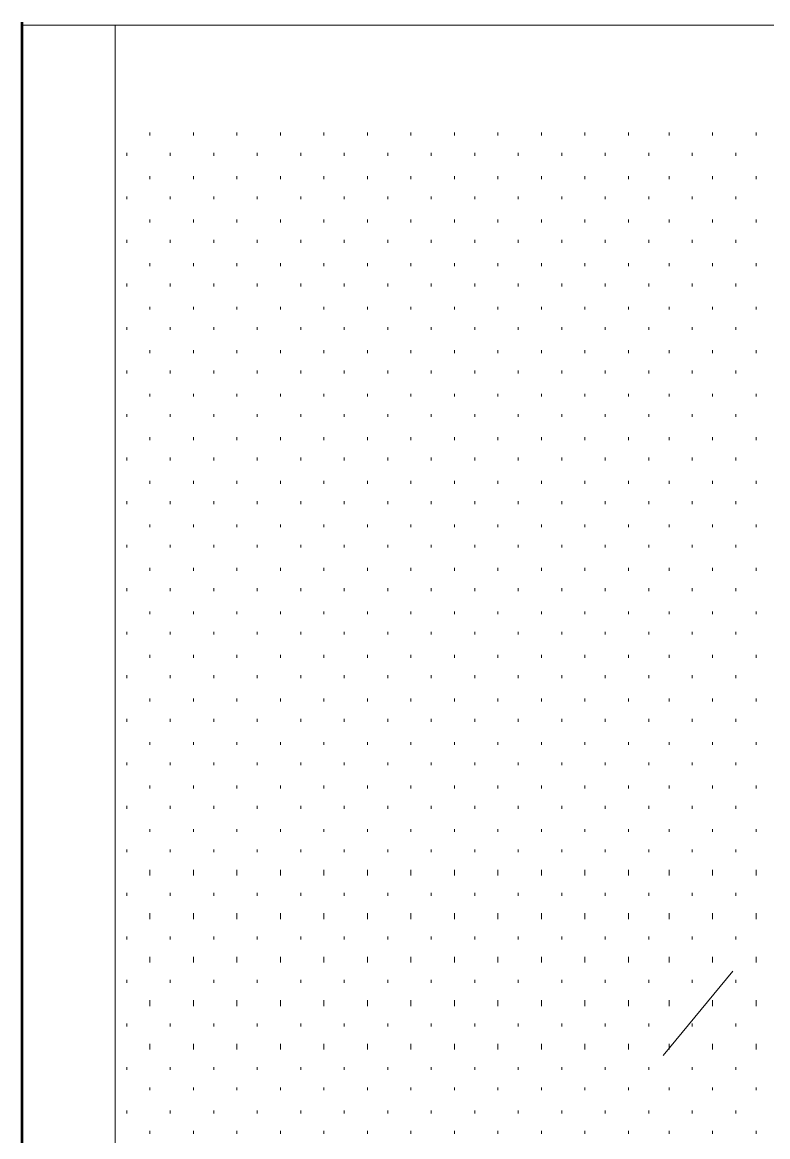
# Model space of a CAD drawing. Header units: inches. Extents: x -6061 to 13621, y -296 to 7483.
# Drawn here: x 12048.97 to 12069.55, y -60.13 to -29.38 of the extents above; entities that cross this region are included whole.
import ezdxf

# ---------------------------------------------------------------- set-up
doc = ezdxf.new("R2010")
doc.units = ezdxf.units.IN
doc.header["$MEASUREMENT"] = 0
doc.layers.get('0').update_dxf_attribs({"linetype": 'CONTINUOUS'})

msp = doc.modelspace()

# ---------------------------------------------------------------- linework, layer by layer
at = {"color": 7, "linetype": 'Continuous', "lineweight": 53, "true_color": 0x000007}
msp.add_line((12048.96524, -121.47911), (12048.96524, -29.37504), dxfattribs=at)
at = {"color": 7, "linetype": 'Continuous', "lineweight": 9, "true_color": 0x000007}
for p, q in [((12048.96524, -29.45513), (12051.52814, -29.45513)), ((12048.96524, -29.45513), (12048.96524, -121.47911)), ((12051.52814, -121.47911), (12051.52814, -29.45513)), ((12051.52814, -31.93793), (12051.52814, -29.45513)), ((12087.48877, -29.45513), (12051.52814, -29.45513)), ((12051.52814, -31.93793), (12051.52814, -121.47911)), ((12068.58741, -55.56463), (12066.66524, -57.88725))]:
    msp.add_line(p, q, dxfattribs=at)
at = {"color": 7, "linetype": 'Continuous', "lineweight": 18, "true_color": 0x000007}
msp.add_line((12048.96524, -29.45513), (12157.00732, -29.45513), dxfattribs=at)
at = {"color": 7, "linetype": 'Continuous', "lineweight": 9, "true_color": 0xffffff}
for p, q in [((12052.48922, -32.49857), (12052.48922, -32.41847)), ((12053.69058, -32.49857), (12053.69058, -32.41847)), ((12054.89194, -32.49857), (12054.89194, -32.41847)), ((12056.09329, -32.49857), (12056.09329, -32.41847)), ((12057.29465, -32.49857), (12057.29465, -32.41847)), ((12058.49601, -32.49857), (12058.49601, -32.41847)), ((12059.69737, -32.49857), (12059.69737, -32.41847)), ((12060.89872, -32.49857), (12060.89872, -32.41847)), ((12062.10008, -32.49857), (12062.10008, -32.41847)), ((12063.30144, -32.49857), (12063.30144, -32.41847)), ((12064.5028, -32.49857), (12064.5028, -32.41847)), ((12065.70415, -32.49857), (12065.70415, -32.41847)), ((12066.82542, -32.49857), (12066.82542, -32.41847)), ((12068.02678, -32.49857), (12068.02678, -32.41847)), ((12069.22814, -32.49857), (12069.22814, -32.41847)), ((12051.8485, -33.0592), (12051.8485, -32.97911)), ((12053.04985, -33.0592), (12053.04985, -32.97911)), ((12054.25121, -33.0592), (12054.25121, -32.97911)), ((12055.45257, -33.0592), (12055.45257, -32.97911)), ((12056.65393, -33.0592), (12056.65393, -32.97911)), ((12057.85528, -33.0592), (12057.85528, -32.97911)), ((12059.05664, -33.0592), (12059.05664, -32.97911)), ((12060.258, -33.0592), (12060.258, -32.97911)), ((12061.45936, -33.0592), (12061.45936, -32.97911)), ((12062.66071, -33.0592), (12062.66071, -32.97911)), ((12063.86207, -33.0592), (12063.86207, -32.97911)), ((12065.06343, -33.0592), (12065.06343, -32.97911)), ((12066.26479, -33.0592), (12066.26479, -32.97911)), ((12067.46614, -33.0592), (12067.46614, -32.97911)), ((12068.6675, -33.0592), (12068.6675, -32.97911)), ((12052.48922, -33.69992), (12052.48922, -33.61983)), ((12053.69058, -33.69992), (12053.69058, -33.61983)), ((12054.89194, -33.69992), (12054.89194, -33.61983)), ((12056.09329, -33.69992), (12056.09329, -33.61983)), ((12057.29465, -33.69992), (12057.29465, -33.61983)), ((12058.49601, -33.69992), (12058.49601, -33.61983)), ((12059.69737, -33.69992), (12059.69737, -33.61983)), ((12060.89872, -33.69992), (12060.89872, -33.61983)), ((12062.10008, -33.69992), (12062.10008, -33.61983)), ((12063.30144, -33.69992), (12063.30144, -33.61983)), ((12064.5028, -33.69992), (12064.5028, -33.61983)), ((12065.70415, -33.69992), (12065.70415, -33.61983)), ((12066.82542, -33.69992), (12066.82542, -33.61983)), ((12068.02678, -33.69992), (12068.02678, -33.61983)), ((12069.22814, -33.69992), (12069.22814, -33.61983)), ((12051.8485, -34.26056), (12051.8485, -34.18047)), ((12053.04985, -34.26056), (12053.04985, -34.18047)), ((12054.25121, -34.26056), (12054.25121, -34.18047)), ((12055.45257, -34.26056), (12055.45257, -34.18047)), ((12056.65393, -34.26056), (12056.65393, -34.18047)), ((12057.85528, -34.26056), (12057.85528, -34.18047)), ((12059.05664, -34.26056), (12059.05664, -34.18047)), ((12060.258, -34.26056), (12060.258, -34.18047)), ((12061.45936, -34.26056), (12061.45936, -34.18047)), ((12062.66071, -34.26056), (12062.66071, -34.18047)), ((12063.86207, -34.26056), (12063.86207, -34.18047)), ((12065.06343, -34.26056), (12065.06343, -34.18047)), ((12066.26479, -34.26056), (12066.26479, -34.18047)), ((12067.46614, -34.26056), (12067.46614, -34.18047)), ((12068.6675, -34.26056), (12068.6675, -34.18047)), ((12052.48922, -34.90128), (12052.48922, -34.82119)), ((12053.69058, -34.90128), (12053.69058, -34.82119)), ((12054.89194, -34.90128), (12054.89194, -34.82119)), ((12056.09329, -34.90128), (12056.09329, -34.82119)), ((12057.29465, -34.90128), (12057.29465, -34.82119)), ((12058.49601, -34.90128), (12058.49601, -34.82119)), ((12059.69737, -34.90128), (12059.69737, -34.82119)), ((12060.89872, -34.90128), (12060.89872, -34.82119)), ((12062.10008, -34.90128), (12062.10008, -34.82119)), ((12063.30144, -34.90128), (12063.30144, -34.82119)), ((12064.5028, -34.90128), (12064.5028, -34.82119)), ((12065.70415, -34.90128), (12065.70415, -34.82119)), ((12066.82542, -34.90128), (12066.82542, -34.82119)), ((12068.02678, -34.90128), (12068.02678, -34.82119)), ((12069.22814, -34.90128), (12069.22814, -34.82119)), ((12051.8485, -35.46191), (12051.8485, -35.38182)), ((12053.04985, -35.46191), (12053.04985, -35.38182)), ((12054.25121, -35.46191), (12054.25121, -35.38182)), ((12055.45257, -35.46191), (12055.45257, -35.38182)), ((12056.65393, -35.46191), (12056.65393, -35.38182)), ((12057.85528, -35.46191), (12057.85528, -35.38182)), ((12059.05664, -35.46191), (12059.05664, -35.38182)), ((12060.258, -35.46191), (12060.258, -35.38182)), ((12061.45936, -35.46191), (12061.45936, -35.38182)), ((12062.66071, -35.46191), (12062.66071, -35.38182)), ((12063.86207, -35.46191), (12063.86207, -35.38182)), ((12065.06343, -35.46191), (12065.06343, -35.38182)), ((12066.26479, -35.46191), (12066.26479, -35.38182)), ((12067.46614, -35.46191), (12067.46614, -35.38182)), ((12068.6675, -35.46191), (12068.6675, -35.38182)), ((12052.48922, -36.10264), (12052.48922, -36.02255)), ((12053.69058, -36.10264), (12053.69058, -36.02255)), ((12054.89194, -36.10264), (12054.89194, -36.02255)), ((12056.09329, -36.10264), (12056.09329, -36.02255)), ((12057.29465, -36.10264), (12057.29465, -36.02255)), ((12058.49601, -36.10264), (12058.49601, -36.02255)), ((12059.69737, -36.10264), (12059.69737, -36.02255)), ((12060.89872, -36.10264), (12060.89872, -36.02255)), ((12062.10008, -36.10264), (12062.10008, -36.02255)), ((12063.30144, -36.10264), (12063.30144, -36.02255)), ((12064.5028, -36.10264), (12064.5028, -36.02255)), ((12065.70415, -36.10264), (12065.70415, -36.02255)), ((12066.82542, -36.10264), (12066.82542, -36.02255)), ((12068.02678, -36.10264), (12068.02678, -36.02255)), ((12069.22814, -36.10264), (12069.22814, -36.02255)), ((12051.8485, -36.66327), (12051.8485, -36.58318)), ((12053.04985, -36.66327), (12053.04985, -36.58318)), ((12054.25121, -36.66327), (12054.25121, -36.58318)), ((12055.45257, -36.66327), (12055.45257, -36.58318)), ((12056.65393, -36.66327), (12056.65393, -36.58318)), ((12057.85528, -36.66327), (12057.85528, -36.58318)), ((12059.05664, -36.66327), (12059.05664, -36.58318)), ((12060.258, -36.66327), (12060.258, -36.58318)), ((12061.45936, -36.66327), (12061.45936, -36.58318)), ((12062.66071, -36.66327), (12062.66071, -36.58318)), ((12063.86207, -36.66327), (12063.86207, -36.58318)), ((12065.06343, -36.66327), (12065.06343, -36.58318)), ((12066.26479, -36.66327), (12066.26479, -36.58318)), ((12067.46614, -36.66327), (12067.46614, -36.58318)), ((12068.6675, -36.66327), (12068.6675, -36.58318)), ((12052.48922, -37.30399), (12052.48922, -37.2239)), ((12053.69058, -37.30399), (12053.69058, -37.2239)), ((12054.89194, -37.30399), (12054.89194, -37.2239)), ((12056.09329, -37.30399), (12056.09329, -37.2239)), ((12057.29465, -37.30399), (12057.29465, -37.2239)), ((12058.49601, -37.30399), (12058.49601, -37.2239)), ((12059.69737, -37.30399), (12059.69737, -37.2239)), ((12060.89872, -37.30399), (12060.89872, -37.2239)), ((12062.10008, -37.30399), (12062.10008, -37.2239)), ((12063.30144, -37.30399), (12063.30144, -37.2239)), ((12064.5028, -37.30399), (12064.5028, -37.2239)), ((12065.70415, -37.30399), (12065.70415, -37.2239)), ((12066.82542, -37.30399), (12066.82542, -37.2239)), ((12068.02678, -37.30399), (12068.02678, -37.2239)), ((12069.22814, -37.30399), (12069.22814, -37.2239)), ((12051.8485, -37.86463), (12051.8485, -37.78454)), ((12053.04985, -37.86463), (12053.04985, -37.78454)), ((12054.25121, -37.86463), (12054.25121, -37.78454)), ((12055.45257, -37.86463), (12055.45257, -37.78454)), ((12056.65393, -37.86463), (12056.65393, -37.78454)), ((12057.85528, -37.86463), (12057.85528, -37.78454)), ((12059.05664, -37.86463), (12059.05664, -37.78454)), ((12060.258, -37.86463), (12060.258, -37.78454)), ((12061.45936, -37.86463), (12061.45936, -37.78454)), ((12062.66071, -37.86463), (12062.66071, -37.78454)), ((12063.86207, -37.86463), (12063.86207, -37.78454)), ((12065.06343, -37.86463), (12065.06343, -37.78454)), ((12066.26479, -37.86463), (12066.26479, -37.78454)), ((12067.46614, -37.86463), (12067.46614, -37.78454)), ((12068.6675, -37.86463), (12068.6675, -37.78454)), ((12052.48922, -38.50535), (12052.48922, -38.42526)), ((12053.69058, -38.50535), (12053.69058, -38.42526)), ((12054.89194, -38.50535), (12054.89194, -38.42526)), ((12056.09329, -38.50535), (12056.09329, -38.42526)), ((12057.29465, -38.50535), (12057.29465, -38.42526)), ((12058.49601, -38.50535), (12058.49601, -38.42526)), ((12059.69737, -38.50535), (12059.69737, -38.42526)), ((12060.89872, -38.50535), (12060.89872, -38.42526)), ((12062.10008, -38.50535), (12062.10008, -38.42526)), ((12063.30144, -38.50535), (12063.30144, -38.42526)), ((12064.5028, -38.50535), (12064.5028, -38.42526)), ((12065.70415, -38.50535), (12065.70415, -38.42526)), ((12066.82542, -38.50535), (12066.82542, -38.42526)), ((12068.02678, -38.50535), (12068.02678, -38.42526)), ((12069.22814, -38.50535), (12069.22814, -38.42526)), ((12051.8485, -39.06599), (12051.8485, -38.9859)), ((12053.04985, -39.06599), (12053.04985, -38.9859)), ((12054.25121, -39.06599), (12054.25121, -38.9859)), ((12055.45257, -39.06599), (12055.45257, -38.9859)), ((12056.65393, -39.06599), (12056.65393, -38.9859)), ((12057.85528, -39.06599), (12057.85528, -38.9859)), ((12059.05664, -39.06599), (12059.05664, -38.9859)), ((12060.258, -39.06599), (12060.258, -38.9859)), ((12061.45936, -39.06599), (12061.45936, -38.9859)), ((12062.66071, -39.06599), (12062.66071, -38.9859)), ((12063.86207, -39.06599), (12063.86207, -38.9859)), ((12065.06343, -39.06599), (12065.06343, -38.9859)), ((12066.26479, -39.06599), (12066.26479, -38.9859)), ((12067.46614, -39.06599), (12067.46614, -38.9859)), ((12068.6675, -39.06599), (12068.6675, -38.9859)), ((12052.48922, -39.70671), (12052.48922, -39.62662)), ((12053.69058, -39.70671), (12053.69058, -39.62662)), ((12054.89194, -39.70671), (12054.89194, -39.62662)), ((12056.09329, -39.70671), (12056.09329, -39.62662)), ((12057.29465, -39.70671), (12057.29465, -39.62662)), ((12058.49601, -39.70671), (12058.49601, -39.62662)), ((12059.69737, -39.70671), (12059.69737, -39.62662)), ((12060.89872, -39.70671), (12060.89872, -39.62662)), ((12062.10008, -39.70671), (12062.10008, -39.62662)), ((12063.30144, -39.70671), (12063.30144, -39.62662)), ((12064.5028, -39.70671), (12064.5028, -39.62662)), ((12065.70415, -39.70671), (12065.70415, -39.62662)), ((12066.82542, -39.70671), (12066.82542, -39.62662)), ((12068.02678, -39.70671), (12068.02678, -39.62662)), ((12069.22814, -39.70671), (12069.22814, -39.62662)), ((12051.8485, -40.26734), (12051.8485, -40.18725)), ((12053.04985, -40.26734), (12053.04985, -40.18725)), ((12054.25121, -40.26734), (12054.25121, -40.18725)), ((12055.45257, -40.26734), (12055.45257, -40.18725)), ((12056.65393, -40.26734), (12056.65393, -40.18725)), ((12057.85528, -40.26734), (12057.85528, -40.18725)), ((12059.05664, -40.26734), (12059.05664, -40.18725)), ((12060.258, -40.26734), (12060.258, -40.18725)), ((12061.45936, -40.26734), (12061.45936, -40.18725)), ((12062.66071, -40.26734), (12062.66071, -40.18725)), ((12063.86207, -40.26734), (12063.86207, -40.18725)), ((12065.06343, -40.26734), (12065.06343, -40.18725)), ((12066.26479, -40.26734), (12066.26479, -40.18725)), ((12067.46614, -40.26734), (12067.46614, -40.18725)), ((12068.6675, -40.26734), (12068.6675, -40.18725)), ((12052.48922, -40.90807), (12052.48922, -40.82798)), ((12053.69058, -40.90807), (12053.69058, -40.82798)), ((12054.89194, -40.90807), (12054.89194, -40.82798)), ((12056.09329, -40.90807), (12056.09329, -40.82798)), ((12057.29465, -40.90807), (12057.29465, -40.82798)), ((12058.49601, -40.90807), (12058.49601, -40.82798)), ((12059.69737, -40.90807), (12059.69737, -40.82798)), ((12060.89872, -40.90807), (12060.89872, -40.82798)), ((12062.10008, -40.90807), (12062.10008, -40.82798)), ((12063.30144, -40.90807), (12063.30144, -40.82798)), ((12064.5028, -40.90807), (12064.5028, -40.82798)), ((12065.70415, -40.90807), (12065.70415, -40.82798)), ((12066.82542, -40.90807), (12066.82542, -40.82798)), ((12068.02678, -40.90807), (12068.02678, -40.82798)), ((12069.22814, -40.90807), (12069.22814, -40.82798)), ((12051.8485, -41.4687), (12051.8485, -41.38861)), ((12053.04985, -41.4687), (12053.04985, -41.38861)), ((12054.25121, -41.4687), (12054.25121, -41.38861)), ((12055.45257, -41.4687), (12055.45257, -41.38861)), ((12056.65393, -41.4687), (12056.65393, -41.38861)), ((12057.85528, -41.4687), (12057.85528, -41.38861)), ((12059.05664, -41.4687), (12059.05664, -41.38861)), ((12060.258, -41.4687), (12060.258, -41.38861)), ((12061.45936, -41.4687), (12061.45936, -41.38861)), ((12062.66071, -41.4687), (12062.66071, -41.38861)), ((12063.86207, -41.4687), (12063.86207, -41.38861)), ((12065.06343, -41.4687), (12065.06343, -41.38861)), ((12066.26479, -41.4687), (12066.26479, -41.38861)), ((12067.46614, -41.4687), (12067.46614, -41.38861)), ((12068.6675, -41.4687), (12068.6675, -41.38861)), ((12052.48922, -42.10942), (12052.48922, -42.02933)), ((12053.69058, -42.10942), (12053.69058, -42.02933)), ((12054.89194, -42.10942), (12054.89194, -42.02933)), ((12056.09329, -42.10942), (12056.09329, -42.02933)), ((12057.29465, -42.10942), (12057.29465, -42.02933)), ((12058.49601, -42.10942), (12058.49601, -42.02933)), ((12059.69737, -42.10942), (12059.69737, -42.02933)), ((12060.89872, -42.10942), (12060.89872, -42.02933)), ((12062.10008, -42.10942), (12062.10008, -42.02933)), ((12063.30144, -42.10942), (12063.30144, -42.02933)), ((12064.5028, -42.10942), (12064.5028, -42.02933)), ((12065.70415, -42.10942), (12065.70415, -42.02933)), ((12066.82542, -42.10942), (12066.82542, -42.02933)), ((12068.02678, -42.10942), (12068.02678, -42.02933)), ((12069.22814, -42.10942), (12069.22814, -42.02933)), ((12051.8485, -42.67006), (12051.8485, -42.58997)), ((12053.04985, -42.67006), (12053.04985, -42.58997)), ((12054.25121, -42.67006), (12054.25121, -42.58997)), ((12055.45257, -42.67006), (12055.45257, -42.58997)), ((12056.65393, -42.67006), (12056.65393, -42.58997)), ((12057.85528, -42.67006), (12057.85528, -42.58997)), ((12059.05664, -42.67006), (12059.05664, -42.58997)), ((12060.258, -42.67006), (12060.258, -42.58997)), ((12061.45936, -42.67006), (12061.45936, -42.58997)), ((12062.66071, -42.67006), (12062.66071, -42.58997)), ((12063.86207, -42.67006), (12063.86207, -42.58997)), ((12065.06343, -42.67006), (12065.06343, -42.58997)), ((12066.26479, -42.67006), (12066.26479, -42.58997)), ((12067.46614, -42.67006), (12067.46614, -42.58997)), ((12068.6675, -42.67006), (12068.6675, -42.58997)), ((12052.48922, -43.31078), (12052.48922, -43.23069)), ((12053.69058, -43.31078), (12053.69058, -43.23069)), ((12054.89194, -43.31078), (12054.89194, -43.23069)), ((12056.09329, -43.31078), (12056.09329, -43.23069)), ((12057.29465, -43.31078), (12057.29465, -43.23069)), ((12058.49601, -43.31078), (12058.49601, -43.23069)), ((12059.69737, -43.31078), (12059.69737, -43.23069)), ((12060.89872, -43.31078), (12060.89872, -43.23069)), ((12062.10008, -43.31078), (12062.10008, -43.23069)), ((12063.30144, -43.31078), (12063.30144, -43.23069)), ((12064.5028, -43.31078), (12064.5028, -43.23069)), ((12065.70415, -43.31078), (12065.70415, -43.23069)), ((12066.82542, -43.31078), (12066.82542, -43.23069)), ((12068.02678, -43.31078), (12068.02678, -43.23069)), ((12069.22814, -43.31078), (12069.22814, -43.23069)), ((12051.8485, -43.87142), (12051.8485, -43.79133)), ((12053.04985, -43.87142), (12053.04985, -43.79133)), ((12054.25121, -43.87142), (12054.25121, -43.79133)), ((12055.45257, -43.87142), (12055.45257, -43.79133)), ((12056.65393, -43.87142), (12056.65393, -43.79133)), ((12057.85528, -43.87142), (12057.85528, -43.79133)), ((12059.05664, -43.87142), (12059.05664, -43.79133)), ((12060.258, -43.87142), (12060.258, -43.79133)), ((12061.45936, -43.87142), (12061.45936, -43.79133)), ((12062.66071, -43.87142), (12062.66071, -43.79133)), ((12063.86207, -43.87142), (12063.86207, -43.79133)), ((12065.06343, -43.87142), (12065.06343, -43.79133)), ((12066.26479, -43.87142), (12066.26479, -43.79133)), ((12067.46614, -43.87142), (12067.46614, -43.79133)), ((12068.6675, -43.87142), (12068.6675, -43.79133)), ((12052.48922, -44.51214), (12052.48922, -44.43205)), ((12053.69058, -44.51214), (12053.69058, -44.43205)), ((12054.89194, -44.51214), (12054.89194, -44.43205)), ((12056.09329, -44.51214), (12056.09329, -44.43205)), ((12057.29465, -44.51214), (12057.29465, -44.43205)), ((12058.49601, -44.51214), (12058.49601, -44.43205)), ((12059.69737, -44.51214), (12059.69737, -44.43205)), ((12060.89872, -44.51214), (12060.89872, -44.43205)), ((12062.10008, -44.51214), (12062.10008, -44.43205)), ((12063.30144, -44.51214), (12063.30144, -44.43205)), ((12064.5028, -44.51214), (12064.5028, -44.43205)), ((12065.70415, -44.51214), (12065.70415, -44.43205)), ((12066.82542, -44.51214), (12066.82542, -44.43205)), ((12068.02678, -44.51214), (12068.02678, -44.43205)), ((12069.22814, -44.51214), (12069.22814, -44.43205)), ((12051.8485, -45.07277), (12051.8485, -44.99268)), ((12053.04985, -45.07277), (12053.04985, -44.99268)), ((12054.25121, -45.07277), (12054.25121, -44.99268)), ((12055.45257, -45.07277), (12055.45257, -44.99268)), ((12056.65393, -45.07277), (12056.65393, -44.99268)), ((12057.85528, -45.07277), (12057.85528, -44.99268)), ((12059.05664, -45.07277), (12059.05664, -44.99268)), ((12060.258, -45.07277), (12060.258, -44.99268)), ((12061.45936, -45.07277), (12061.45936, -44.99268)), ((12062.66071, -45.07277), (12062.66071, -44.99268)), ((12063.86207, -45.07277), (12063.86207, -44.99268)), ((12065.06343, -45.07277), (12065.06343, -44.99268)), ((12066.26479, -45.07277), (12066.26479, -44.99268)), ((12067.46614, -45.07277), (12067.46614, -44.99268)), ((12068.6675, -45.07277), (12068.6675, -44.99268)), ((12052.48922, -45.7135), (12052.48922, -45.63341)), ((12053.69058, -45.7135), (12053.69058, -45.63341)), ((12054.89194, -45.7135), (12054.89194, -45.63341)), ((12056.09329, -45.7135), (12056.09329, -45.63341)), ((12057.29465, -45.7135), (12057.29465, -45.63341)), ((12058.49601, -45.7135), (12058.49601, -45.63341)), ((12059.69737, -45.7135), (12059.69737, -45.63341)), ((12060.89872, -45.7135), (12060.89872, -45.63341)), ((12062.10008, -45.7135), (12062.10008, -45.63341)), ((12063.30144, -45.7135), (12063.30144, -45.63341)), ((12064.5028, -45.7135), (12064.5028, -45.63341)), ((12065.70415, -45.7135), (12065.70415, -45.63341)), ((12066.82542, -45.7135), (12066.82542, -45.63341)), ((12068.02678, -45.7135), (12068.02678, -45.63341)), ((12069.22814, -45.7135), (12069.22814, -45.63341)), ((12051.8485, -46.27413), (12051.8485, -46.19404)), ((12053.04985, -46.27413), (12053.04985, -46.19404)), ((12054.25121, -46.27413), (12054.25121, -46.19404)), ((12055.45257, -46.27413), (12055.45257, -46.19404)), ((12056.65393, -46.27413), (12056.65393, -46.19404)), ((12057.85528, -46.27413), (12057.85528, -46.19404)), ((12059.05664, -46.27413), (12059.05664, -46.19404)), ((12060.258, -46.27413), (12060.258, -46.19404)), ((12061.45936, -46.27413), (12061.45936, -46.19404)), ((12062.66071, -46.27413), (12062.66071, -46.19404)), ((12063.86207, -46.27413), (12063.86207, -46.19404)), ((12065.06343, -46.27413), (12065.06343, -46.19404)), ((12066.26479, -46.27413), (12066.26479, -46.19404)), ((12067.46614, -46.27413), (12067.46614, -46.19404)), ((12068.6675, -46.27413), (12068.6675, -46.19404)), ((12052.48922, -46.91485), (12052.48922, -46.83476)), ((12053.69058, -46.91485), (12053.69058, -46.83476)), ((12054.89194, -46.91485), (12054.89194, -46.83476)), ((12056.09329, -46.91485), (12056.09329, -46.83476)), ((12057.29465, -46.91485), (12057.29465, -46.83476)), ((12058.49601, -46.91485), (12058.49601, -46.83476)), ((12059.69737, -46.91485), (12059.69737, -46.83476)), ((12060.89872, -46.91485), (12060.89872, -46.83476)), ((12062.10008, -46.91485), (12062.10008, -46.83476)), ((12063.30144, -46.91485), (12063.30144, -46.83476)), ((12064.5028, -46.91485), (12064.5028, -46.83476)), ((12065.70415, -46.91485), (12065.70415, -46.83476)), ((12066.82542, -46.91485), (12066.82542, -46.83476)), ((12068.02678, -46.91485), (12068.02678, -46.83476)), ((12069.22814, -46.91485), (12069.22814, -46.83476)), ((12051.8485, -47.47549), (12051.8485, -47.3954)), ((12053.04985, -47.47549), (12053.04985, -47.3954)), ((12054.25121, -47.47549), (12054.25121, -47.3954)), ((12055.45257, -47.47549), (12055.45257, -47.3954)), ((12056.65393, -47.47549), (12056.65393, -47.3954)), ((12057.85528, -47.47549), (12057.85528, -47.3954)), ((12059.05664, -47.47549), (12059.05664, -47.3954)), ((12060.258, -47.47549), (12060.258, -47.3954)), ((12061.45936, -47.47549), (12061.45936, -47.3954)), ((12062.66071, -47.47549), (12062.66071, -47.3954)), ((12063.86207, -47.47549), (12063.86207, -47.3954)), ((12065.06343, -47.47549), (12065.06343, -47.3954)), ((12066.26479, -47.47549), (12066.26479, -47.3954)), ((12067.46614, -47.47549), (12067.46614, -47.3954)), ((12068.6675, -47.47549), (12068.6675, -47.3954)), ((12052.48922, -48.11621), (12052.48922, -48.03612)), ((12053.69058, -48.11621), (12053.69058, -48.03612)), ((12054.89194, -48.11621), (12054.89194, -48.03612)), ((12056.09329, -48.11621), (12056.09329, -48.03612)), ((12057.29465, -48.11621), (12057.29465, -48.03612)), ((12058.49601, -48.11621), (12058.49601, -48.03612)), ((12059.69737, -48.11621), (12059.69737, -48.03612)), ((12060.89872, -48.11621), (12060.89872, -48.03612)), ((12062.10008, -48.11621), (12062.10008, -48.03612)), ((12063.30144, -48.11621), (12063.30144, -48.03612)), ((12064.5028, -48.11621), (12064.5028, -48.03612)), ((12065.70415, -48.11621), (12065.70415, -48.03612)), ((12066.82542, -48.11621), (12066.82542, -48.03612)), ((12068.02678, -48.11621), (12068.02678, -48.03612)), ((12069.22814, -48.11621), (12069.22814, -48.03612)), ((12051.8485, -48.67685), (12051.8485, -48.59676)), ((12053.04985, -48.67685), (12053.04985, -48.59676)), ((12054.25121, -48.67685), (12054.25121, -48.59676)), ((12055.45257, -48.67685), (12055.45257, -48.59676)), ((12056.65393, -48.67685), (12056.65393, -48.59676)), ((12057.85528, -48.67685), (12057.85528, -48.59676)), ((12059.05664, -48.67685), (12059.05664, -48.59676)), ((12060.258, -48.67685), (12060.258, -48.59676)), ((12061.45936, -48.67685), (12061.45936, -48.59676)), ((12062.66071, -48.67685), (12062.66071, -48.59676)), ((12063.86207, -48.67685), (12063.86207, -48.59676)), ((12065.06343, -48.67685), (12065.06343, -48.59676)), ((12066.26479, -48.67685), (12066.26479, -48.59676)), ((12067.46614, -48.67685), (12067.46614, -48.59676)), ((12068.6675, -48.67685), (12068.6675, -48.59676)), ((12052.48922, -49.31757), (12052.48922, -49.23748)), ((12053.69058, -49.31757), (12053.69058, -49.23748)), ((12054.89194, -49.31757), (12054.89194, -49.23748)), ((12056.09329, -49.31757), (12056.09329, -49.23748)), ((12057.29465, -49.31757), (12057.29465, -49.23748)), ((12058.49601, -49.31757), (12058.49601, -49.23748)), ((12059.69737, -49.31757), (12059.69737, -49.23748)), ((12060.89872, -49.31757), (12060.89872, -49.23748)), ((12062.10008, -49.31757), (12062.10008, -49.23748)), ((12063.30144, -49.31757), (12063.30144, -49.23748)), ((12064.5028, -49.31757), (12064.5028, -49.23748)), ((12065.70415, -49.31757), (12065.70415, -49.23748)), ((12066.82542, -49.31757), (12066.82542, -49.23748)), ((12068.02678, -49.31757), (12068.02678, -49.23748)), ((12069.22814, -49.31757), (12069.22814, -49.23748)), ((12051.8485, -49.8782), (12051.8485, -49.79811)), ((12053.04985, -49.8782), (12053.04985, -49.79811)), ((12054.25121, -49.8782), (12054.25121, -49.79811)), ((12055.45257, -49.8782), (12055.45257, -49.79811)), ((12056.65393, -49.8782), (12056.65393, -49.79811)), ((12057.85528, -49.8782), (12057.85528, -49.79811)), ((12059.05664, -49.8782), (12059.05664, -49.79811)), ((12060.258, -49.8782), (12060.258, -49.79811)), ((12061.45936, -49.8782), (12061.45936, -49.79811)), ((12062.66071, -49.8782), (12062.66071, -49.79811)), ((12063.86207, -49.8782), (12063.86207, -49.79811)), ((12065.06343, -49.8782), (12065.06343, -49.79811)), ((12066.26479, -49.8782), (12066.26479, -49.79811)), ((12067.46614, -49.8782), (12067.46614, -49.79811)), ((12068.6675, -49.8782), (12068.6675, -49.79811)), ((12052.48922, -50.51893), (12052.48922, -50.43884)), ((12053.69058, -50.51893), (12053.69058, -50.43884)), ((12054.89194, -50.51893), (12054.89194, -50.43884)), ((12056.09329, -50.51893), (12056.09329, -50.43884)), ((12057.29465, -50.51893), (12057.29465, -50.43884)), ((12058.49601, -50.51893), (12058.49601, -50.43884)), ((12059.69737, -50.51893), (12059.69737, -50.43884)), ((12060.89872, -50.51893), (12060.89872, -50.43884)), ((12062.10008, -50.51893), (12062.10008, -50.43884)), ((12063.30144, -50.51893), (12063.30144, -50.43884)), ((12064.5028, -50.51893), (12064.5028, -50.43884)), ((12065.70415, -50.51893), (12065.70415, -50.43884)), ((12066.82542, -50.51893), (12066.82542, -50.43884)), ((12068.02678, -50.51893), (12068.02678, -50.43884)), ((12069.22814, -50.51893), (12069.22814, -50.43884)), ((12051.8485, -51.07956), (12051.8485, -50.99947)), ((12053.04985, -51.07956), (12053.04985, -50.99947)), ((12054.25121, -51.07956), (12054.25121, -50.99947)), ((12055.45257, -51.07956), (12055.45257, -50.99947)), ((12056.65393, -51.07956), (12056.65393, -50.99947)), ((12057.85528, -51.07956), (12057.85528, -50.99947)), ((12059.05664, -51.07956), (12059.05664, -50.99947)), ((12060.258, -51.07956), (12060.258, -50.99947)), ((12061.45936, -51.07956), (12061.45936, -50.99947)), ((12062.66071, -51.07956), (12062.66071, -50.99947)), ((12063.86207, -51.07956), (12063.86207, -50.99947)), ((12065.06343, -51.07956), (12065.06343, -50.99947)), ((12066.26479, -51.07956), (12066.26479, -50.99947)), ((12067.46614, -51.07956), (12067.46614, -50.99947)), ((12068.6675, -51.07956), (12068.6675, -50.99947)), ((12052.48922, -51.72028), (12052.48922, -51.64019)), ((12053.69058, -51.72028), (12053.69058, -51.64019)), ((12054.89194, -51.72028), (12054.89194, -51.64019)), ((12056.09329, -51.72028), (12056.09329, -51.64019)), ((12057.29465, -51.72028), (12057.29465, -51.64019)), ((12058.49601, -51.72028), (12058.49601, -51.64019)), ((12059.69737, -51.72028), (12059.69737, -51.64019)), ((12060.89872, -51.72028), (12060.89872, -51.64019)), ((12062.10008, -51.72028), (12062.10008, -51.64019)), ((12063.30144, -51.72028), (12063.30144, -51.64019)), ((12064.5028, -51.72028), (12064.5028, -51.64019)), ((12065.70415, -51.72028), (12065.70415, -51.64019)), ((12066.82542, -51.72028), (12066.82542, -51.64019)), ((12068.02678, -51.72028), (12068.02678, -51.64019)), ((12069.22814, -51.72028), (12069.22814, -51.64019)), ((12051.8485, -52.28092), (12051.8485, -52.20083)), ((12053.04985, -52.28092), (12053.04985, -52.20083)), ((12054.25121, -52.28092), (12054.25121, -52.20083)), ((12055.45257, -52.28092), (12055.45257, -52.20083)), ((12056.65393, -52.28092), (12056.65393, -52.20083)), ((12057.85528, -52.28092), (12057.85528, -52.20083)), ((12059.05664, -52.28092), (12059.05664, -52.20083)), ((12060.258, -52.28092), (12060.258, -52.20083)), ((12061.45936, -52.28092), (12061.45936, -52.20083)), ((12062.66071, -52.28092), (12062.66071, -52.20083)), ((12063.86207, -52.28092), (12063.86207, -52.20083)), ((12065.06343, -52.28092), (12065.06343, -52.20083)), ((12066.26479, -52.28092), (12066.26479, -52.20083)), ((12067.46614, -52.28092), (12067.46614, -52.20083)), ((12068.6675, -52.28092), (12068.6675, -52.20083)), ((12052.48922, -52.92164), (12052.48922, -52.76146)), ((12053.69058, -52.92164), (12053.69058, -52.76146)), ((12054.89194, -52.92164), (12054.89194, -52.76146)), ((12056.09329, -52.92164), (12056.09329, -52.76146)), ((12057.29465, -52.92164), (12057.29465, -52.76146)), ((12058.49601, -52.92164), (12058.49601, -52.76146)), ((12059.69737, -52.92164), (12059.69737, -52.76146)), ((12060.89872, -52.92164), (12060.89872, -52.76146)), ((12062.10008, -52.92164), (12062.10008, -52.76146)), ((12063.30144, -52.92164), (12063.30144, -52.76146)), ((12064.5028, -52.92164), (12064.5028, -52.76146)), ((12065.70415, -52.92164), (12065.70415, -52.76146)), ((12066.82542, -52.92164), (12066.82542, -52.76146)), ((12068.02678, -52.92164), (12068.02678, -52.76146)), ((12069.22814, -52.92164), (12069.22814, -52.76146)), ((12051.8485, -53.48228), (12051.8485, -53.40219)), ((12053.04985, -53.48228), (12053.04985, -53.40219)), ((12054.25121, -53.48228), (12054.25121, -53.40219)), ((12055.45257, -53.48228), (12055.45257, -53.40219)), ((12056.65393, -53.48228), (12056.65393, -53.40219)), ((12057.85528, -53.48228), (12057.85528, -53.40219)), ((12059.05664, -53.48228), (12059.05664, -53.40219)), ((12060.258, -53.48228), (12060.258, -53.40219)), ((12061.45936, -53.48228), (12061.45936, -53.40219)), ((12062.66071, -53.48228), (12062.66071, -53.40219)), ((12063.86207, -53.48228), (12063.86207, -53.40219)), ((12065.06343, -53.48228), (12065.06343, -53.40219)), ((12066.26479, -53.48228), (12066.26479, -53.40219)), ((12067.46614, -53.48228), (12067.46614, -53.40219)), ((12068.6675, -53.48228), (12068.6675, -53.40219)), ((12052.48922, -54.123), (12052.48922, -53.96282)), ((12053.69058, -54.123), (12053.69058, -53.96282)), ((12054.89194, -54.123), (12054.89194, -53.96282)), ((12056.09329, -54.123), (12056.09329, -53.96282)), ((12057.29465, -54.123), (12057.29465, -53.96282)), ((12058.49601, -54.123), (12058.49601, -53.96282)), ((12059.69737, -54.123), (12059.69737, -53.96282)), ((12060.89872, -54.123), (12060.89872, -53.96282)), ((12062.10008, -54.123), (12062.10008, -53.96282)), ((12063.30144, -54.123), (12063.30144, -53.96282)), ((12064.5028, -54.123), (12064.5028, -53.96282)), ((12065.70415, -54.123), (12065.70415, -53.96282)), ((12066.82542, -54.123), (12066.82542, -53.96282)), ((12068.02678, -54.123), (12068.02678, -53.96282)), ((12069.22814, -54.123), (12069.22814, -53.96282)), ((12051.8485, -54.68363), (12051.8485, -54.60354)), ((12053.04985, -54.68363), (12053.04985, -54.60354)), ((12054.25121, -54.68363), (12054.25121, -54.60354)), ((12055.45257, -54.68363), (12055.45257, -54.60354)), ((12056.65393, -54.68363), (12056.65393, -54.60354)), ((12057.85528, -54.68363), (12057.85528, -54.60354)), ((12059.05664, -54.68363), (12059.05664, -54.60354)), ((12060.258, -54.68363), (12060.258, -54.60354)), ((12061.45936, -54.68363), (12061.45936, -54.60354)), ((12062.66071, -54.68363), (12062.66071, -54.60354)), ((12063.86207, -54.68363), (12063.86207, -54.60354)), ((12065.06343, -54.68363), (12065.06343, -54.60354)), ((12066.26479, -54.68363), (12066.26479, -54.60354)), ((12067.46614, -54.68363), (12067.46614, -54.60354)), ((12068.6675, -54.68363), (12068.6675, -54.60354)), ((12052.48922, -55.32436), (12052.48922, -55.16418)), ((12053.69058, -55.32436), (12053.69058, -55.16418)), ((12054.89194, -55.32436), (12054.89194, -55.16418)), ((12056.09329, -55.32436), (12056.09329, -55.16418)), ((12057.29465, -55.32436), (12057.29465, -55.16418)), ((12058.49601, -55.32436), (12058.49601, -55.16418)), ((12059.69737, -55.32436), (12059.69737, -55.16418)), ((12060.89872, -55.32436), (12060.89872, -55.16418)), ((12062.10008, -55.32436), (12062.10008, -55.16418)), ((12063.30144, -55.32436), (12063.30144, -55.16418)), ((12064.5028, -55.32436), (12064.5028, -55.16418)), ((12065.70415, -55.32436), (12065.70415, -55.16418)), ((12066.82542, -55.32436), (12066.82542, -55.16418)), ((12068.02678, -55.32436), (12068.02678, -55.16418)), ((12069.22814, -55.32436), (12069.22814, -55.16418)), ((12051.8485, -55.88499), (12051.8485, -55.8049)), ((12053.04985, -55.88499), (12053.04985, -55.8049)), ((12054.25121, -55.88499), (12054.25121, -55.8049)), ((12055.45257, -55.88499), (12055.45257, -55.8049)), ((12056.65393, -55.88499), (12056.65393, -55.8049)), ((12057.85528, -55.88499), (12057.85528, -55.8049)), ((12059.05664, -55.88499), (12059.05664, -55.8049)), ((12060.258, -55.88499), (12060.258, -55.8049)), ((12061.45936, -55.88499), (12061.45936, -55.8049)), ((12062.66071, -55.88499), (12062.66071, -55.8049)), ((12063.86207, -55.88499), (12063.86207, -55.8049)), ((12065.06343, -55.88499), (12065.06343, -55.8049)), ((12066.26479, -55.88499), (12066.26479, -55.8049)), ((12067.46614, -55.88499), (12067.46614, -55.8049)), ((12068.6675, -55.88499), (12068.6675, -55.8049)), ((12052.48922, -56.52571), (12052.48922, -56.36553)), ((12053.69058, -56.52571), (12053.69058, -56.36553)), ((12054.89194, -56.52571), (12054.89194, -56.36553)), ((12056.09329, -56.52571), (12056.09329, -56.36553)), ((12057.29465, -56.52571), (12057.29465, -56.36553)), ((12058.49601, -56.52571), (12058.49601, -56.36553)), ((12059.69737, -56.52571), (12059.69737, -56.36553)), ((12060.89872, -56.52571), (12060.89872, -56.36553)), ((12062.10008, -56.52571), (12062.10008, -56.36553)), ((12063.30144, -56.52571), (12063.30144, -56.36553)), ((12064.5028, -56.52571), (12064.5028, -56.36553)), ((12065.70415, -56.52571), (12065.70415, -56.36553)), ((12066.82542, -56.52571), (12066.82542, -56.36553)), ((12068.02678, -56.52571), (12068.02678, -56.36553)), ((12069.22814, -56.52571), (12069.22814, -56.36553)), ((12051.8485, -57.08635), (12051.8485, -57.00626)), ((12053.04985, -57.08635), (12053.04985, -57.00626)), ((12054.25121, -57.08635), (12054.25121, -57.00626)), ((12055.45257, -57.08635), (12055.45257, -57.00626)), ((12056.65393, -57.08635), (12056.65393, -57.00626)), ((12057.85528, -57.08635), (12057.85528, -57.00626)), ((12059.05664, -57.08635), (12059.05664, -57.00626)), ((12060.258, -57.08635), (12060.258, -57.00626)), ((12061.45936, -57.08635), (12061.45936, -57.00626)), ((12062.66071, -57.08635), (12062.66071, -57.00626)), ((12063.86207, -57.08635), (12063.86207, -57.00626)), ((12065.06343, -57.08635), (12065.06343, -57.00626)), ((12066.26479, -57.08635), (12066.26479, -57.00626)), ((12067.46614, -57.08635), (12067.46614, -57.00626)), ((12068.6675, -57.08635), (12068.6675, -57.00626)), ((12052.48922, -57.72707), (12052.48922, -57.56689)), ((12053.69058, -57.72707), (12053.69058, -57.56689)), ((12054.89194, -57.72707), (12054.89194, -57.56689)), ((12056.09329, -57.72707), (12056.09329, -57.56689)), ((12057.29465, -57.72707), (12057.29465, -57.56689)), ((12058.49601, -57.72707), (12058.49601, -57.56689)), ((12059.69737, -57.72707), (12059.69737, -57.56689)), ((12060.89872, -57.72707), (12060.89872, -57.56689)), ((12062.10008, -57.72707), (12062.10008, -57.56689)), ((12063.30144, -57.72707), (12063.30144, -57.56689)), ((12064.5028, -57.72707), (12064.5028, -57.56689)), ((12065.70415, -57.72707), (12065.70415, -57.56689)), ((12066.82542, -57.72707), (12066.82542, -57.56689)), ((12068.02678, -57.72707), (12068.02678, -57.56689)), ((12069.22814, -57.72707), (12069.22814, -57.56689)), ((12051.8485, -58.28771), (12051.8485, -58.20761)), ((12053.04985, -58.28771), (12053.04985, -58.20761)), ((12054.25121, -58.28771), (12054.25121, -58.20761)), ((12055.45257, -58.28771), (12055.45257, -58.20761)), ((12056.65393, -58.28771), (12056.65393, -58.20761)), ((12057.85528, -58.28771), (12057.85528, -58.20761)), ((12059.05664, -58.28771), (12059.05664, -58.20761)), ((12060.258, -58.28771), (12060.258, -58.20761)), ((12061.45936, -58.28771), (12061.45936, -58.20761)), ((12062.66071, -58.28771), (12062.66071, -58.20761)), ((12063.86207, -58.28771), (12063.86207, -58.20761)), ((12065.06343, -58.28771), (12065.06343, -58.20761)), ((12066.26479, -58.28771), (12066.26479, -58.20761)), ((12067.46614, -58.28771), (12067.46614, -58.20761)), ((12068.6675, -58.28771), (12068.6675, -58.20761)), ((12052.48922, -58.84834), (12052.48922, -58.76825)), ((12053.69058, -58.84834), (12053.69058, -58.76825)), ((12054.89194, -58.84834), (12054.89194, -58.76825)), ((12056.09329, -58.84834), (12056.09329, -58.76825)), ((12057.29465, -58.84834), (12057.29465, -58.76825)), ((12058.49601, -58.84834), (12058.49601, -58.76825)), ((12059.69737, -58.84834), (12059.69737, -58.76825)), ((12060.89872, -58.84834), (12060.89872, -58.76825)), ((12062.10008, -58.84834), (12062.10008, -58.76825)), ((12063.30144, -58.84834), (12063.30144, -58.76825)), ((12064.5028, -58.84834), (12064.5028, -58.76825)), ((12065.70415, -58.84834), (12065.70415, -58.76825)), ((12066.82542, -58.84834), (12066.82542, -58.76825)), ((12068.02678, -58.84834), (12068.02678, -58.76825)), ((12069.22814, -58.84834), (12069.22814, -58.76825)), ((12051.8485, -59.48906), (12051.8485, -59.40897)), ((12053.04985, -59.48906), (12053.04985, -59.40897)), ((12054.25121, -59.48906), (12054.25121, -59.40897)), ((12055.45257, -59.48906), (12055.45257, -59.40897)), ((12056.65393, -59.48906), (12056.65393, -59.40897)), ((12057.85528, -59.48906), (12057.85528, -59.40897)), ((12059.05664, -59.48906), (12059.05664, -59.40897)), ((12060.258, -59.48906), (12060.258, -59.40897)), ((12061.45936, -59.48906), (12061.45936, -59.40897)), ((12062.66071, -59.48906), (12062.66071, -59.40897)), ((12063.86207, -59.48906), (12063.86207, -59.40897)), ((12065.06343, -59.48906), (12065.06343, -59.40897)), ((12066.26479, -59.48906), (12066.26479, -59.40897)), ((12067.46614, -59.48906), (12067.46614, -59.40897)), ((12068.6675, -59.48906), (12068.6675, -59.40897)), ((12052.48922, -60.0497), (12052.48922, -59.96961)), ((12053.69058, -60.0497), (12053.69058, -59.96961)), ((12054.89194, -60.0497), (12054.89194, -59.96961)), ((12056.09329, -60.0497), (12056.09329, -59.96961)), ((12057.29465, -60.0497), (12057.29465, -59.96961)), ((12058.49601, -60.0497), (12058.49601, -59.96961)), ((12059.69737, -60.0497), (12059.69737, -59.96961)), ((12060.89872, -60.0497), (12060.89872, -59.96961)), ((12062.10008, -60.0497), (12062.10008, -59.96961)), ((12063.30144, -60.0497), (12063.30144, -59.96961)), ((12064.5028, -60.0497), (12064.5028, -59.96961)), ((12065.70415, -60.0497), (12065.70415, -59.96961)), ((12066.82542, -60.0497), (12066.82542, -59.96961)), ((12068.02678, -60.0497), (12068.02678, -59.96961)), ((12069.22814, -60.0497), (12069.22814, -59.96961))]:
    msp.add_line(p, q, dxfattribs=at)
at = {"color": 250, "linetype": 'Continuous', "lineweight": 9, "true_color": 0x303030}
for p, q in [((12048.96524, -41.70897), (12048.96524, -41.70897)), ((12048.96524, -44.35196), (12048.96524, -44.43205)), ((12048.96524, -47.55558), (12048.96524, -47.55558)), ((12048.96524, -50.03838), (12048.96524, -50.03838)), ((12048.96524, -51.39992), (12048.96524, -51.48001)), ((12048.96524, -51.88047), (12048.96524, -51.88047)), ((12048.96524, -58.04743), (12048.96524, -58.04743))]:
    msp.add_line(p, q, dxfattribs=at)

doc.saveas('drawing.dxf')
